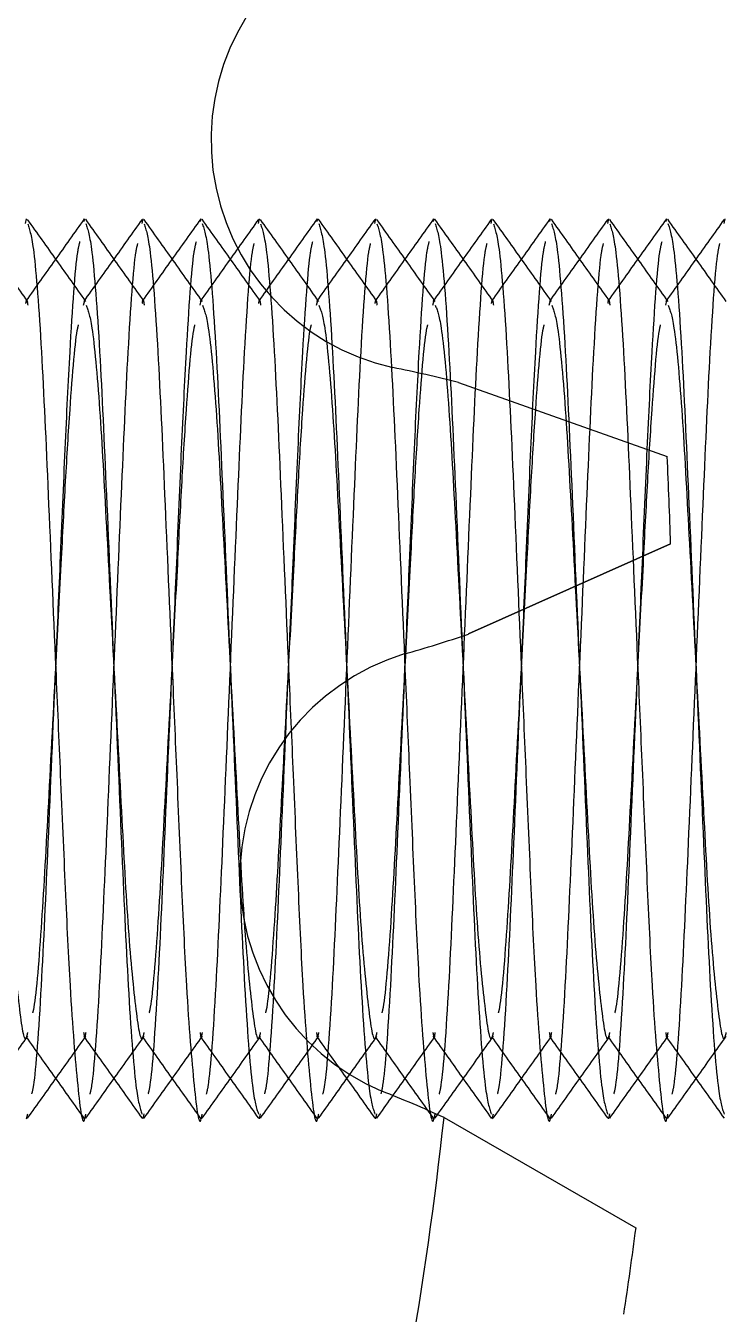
# Model space of a CAD drawing. Header units: metres. Extents: x 0 to 63075, y 0 to 44550.
# Drawn here: x 35756.79 to 35768.79, y 35935.19 to 35957.3 of the extents above; entities that cross this region are included whole.
import ezdxf

# ---------------------------------------------------------------- set-up
doc = ezdxf.new("R2010")
doc.units = ezdxf.units.M
doc.header["$LTSCALE"] = 75
doc.linetypes.add('HIDDEN2', pattern=[4.7625, 3.175, -1.5875])
for name, color, linetype in [('SDM', 7, 'Continuous'), ('SL4', 4, 'Continuous'), ('ST1', 7, 'HIDDEN2')]:
    doc.layers.add(name, color=color, linetype=linetype)

# ---------------------------------------------------------------- blocks, each defined once
blk = doc.blocks.new('A$C6e6623c1')
at = {"layer": 'SL4'}
for radius in [125, 123.91, 122.777, 119.686, 89.286]:
    blk.add_circle((212.763, 1623.35), radius, dxfattribs=at)
for radius, start, end in [(104.464, 171.10617, 157.38407), (98.5, 170.88256, 157.60769), (93.236, 168.80946, 159.68078), (92.147, 167.89305, 74.24512)]:
    blk.add_arc((212.763, 1623.35), radius, start, end, dxfattribs=at)
at = {"layer": 'ST1'}
for p, q in [((275.551, 1630.993), (275.569, 1631.077)), ((276.558, 1631.026), (276.569, 1631.077)), ((277.551, 1630.993), (277.569, 1631.077)), ((278.558, 1631.026), (278.569, 1631.077)), ((279.551, 1630.993), (279.569, 1631.077)), ((280.558, 1631.026), (280.569, 1631.077)), ((281.551, 1630.993), (281.569, 1631.077)), ((282.558, 1631.026), (282.569, 1631.077)), ((283.551, 1630.993), (283.569, 1631.077)), ((284.558, 1631.026), (284.569, 1631.077)), ((285.551, 1630.993), (285.569, 1631.077)), ((286.558, 1631.026), (286.569, 1631.077)), ((287.551, 1630.993), (287.569, 1631.077)), ((276.548, 1629.592), (276.569, 1629.671)), ((278.548, 1629.592), (278.569, 1629.671)), ((280.548, 1629.592), (280.569, 1629.671)), ((282.548, 1629.592), (282.569, 1629.671)), ((284.548, 1629.592), (284.569, 1629.671)), ((286.548, 1629.592), (286.569, 1629.671)), ((282.991, 1628.265), (286.573, 1626.994)), ((286.631, 1625.495), (283.16, 1623.948)), ((283.16, 1623.948), (286.631, 1625.495)), ((275.569, 1615.623), (275.587, 1615.711)), ((277.569, 1615.623), (277.587, 1615.711)), ((279.569, 1615.623), (279.587, 1615.711)), ((281.569, 1615.623), (281.587, 1615.711)), ((283.569, 1615.623), (283.587, 1615.711)), ((285.569, 1615.623), (285.587, 1615.711)), ((282.74, 1615.646), (286.037, 1613.756))]:
    blk.add_line(p, q, dxfattribs=at)
for radius in [114.333, 92.131, 89.448]:
    blk.add_circle((212.763, 1623.35), radius, dxfattribs=at)
for centre, radius, start, end in [((282.737, 1632.423), 4, 117.458, 257.3179), ((277.815, 1607.995), 20.92, 75.6772, 78.8545), ((212.763, 1623.35), 73.9, 1.66363, 2.82662), ((276.414, 1643.75), 20.92, 285.6358, 288.8131), ((283.233, 1619.783), 4, 107.1723, 247.0322), ((274.028, 1596.626), 20.92, 65.3915, 68.5688), ((212.763, 1623.35), 70.4, 350.20104, 353.71778), ((212.763, 1623.35), 73.9, 351.37791, 352.54091)]:
    blk.add_arc(centre, radius, start, end, dxfattribs=at)
for points, knots in [([(275.588, 1629.657), (275.421, 1629.892), (275.086, 1630.362), (274.752, 1630.831), (274.584, 1631.066)], [0, 0, 0, 0, 0.499937, 1, 1, 1, 1]), ([(276.559, 1631.073), (276.391, 1630.838), (276.057, 1630.369), (275.723, 1629.9), (275.556, 1629.665)], [0, 0, 0, 0, 0.500035, 1, 1, 1, 1]), ([(276.588, 1629.657), (276.421, 1629.892), (276.087, 1630.36), (275.753, 1630.83), (275.586, 1631.064)], [0, 0, 0, 0, 0.49997, 1, 1, 1, 1]), ([(275.587, 1630.989), (275.621, 1630.887), (275.696, 1630.661), (275.825, 1628.939), (275.938, 1626.39), (276.051, 1623.752), (276.152, 1621.425), (276.232, 1619.536), (276.325, 1617.566), (276.448, 1616.096), (276.533, 1615.429), (276.58, 1615.674), (276.586, 1615.704)], [0, 0, 0, 0, 0.105235, 0.232658, 0.35505, 0.481371, 0.557428, 0.64442, 0.730956, 0.858379, 0.982548, 1, 1, 1, 1]), ([(277.552, 1631.065), (277.385, 1630.831), (277.051, 1630.361), (276.716, 1629.892), (276.549, 1629.657)], [0, 0, 0, 0, 0.5000596, 1, 1, 1, 1]), ([(277.588, 1629.657), (277.421, 1629.892), (277.086, 1630.362), (276.752, 1630.831), (276.584, 1631.066)], [0, 0, 0, 0, 0.499937, 1, 1, 1, 1]), ([(276.586, 1630.996), (276.62, 1630.893), (276.695, 1630.666), (276.825, 1628.94), (276.938, 1626.388), (277.069, 1623.35), (277.199, 1620.312), (277.312, 1617.761), (277.442, 1616.036), (277.517, 1615.81), (277.551, 1615.707)], [0, 0, 0, 0, 0.110571, 0.242596, 0.369408, 0.50029, 0.631172, 0.757984, 0.890008, 1, 1, 1, 1]), ([(278.559, 1631.073), (278.391, 1630.838), (278.057, 1630.369), (277.723, 1629.9), (277.556, 1629.665)], [0, 0, 0, 0, 0.500035, 1, 1, 1, 1]), ([(278.588, 1629.657), (278.421, 1629.892), (278.087, 1630.36), (277.753, 1630.83), (277.586, 1631.064)], [0, 0, 0, 0, 0.49997, 1, 1, 1, 1]), ([(277.587, 1630.989), (277.621, 1630.887), (277.696, 1630.661), (277.825, 1628.939), (277.938, 1626.39), (278.051, 1623.752), (278.152, 1621.425), (278.232, 1619.536), (278.325, 1617.566), (278.448, 1616.096), (278.533, 1615.429), (278.58, 1615.674), (278.586, 1615.704)], [0, 0, 0, 0, 0.105235, 0.232658, 0.35505, 0.481371, 0.557428, 0.64442, 0.730956, 0.858379, 0.982548, 1, 1, 1, 1]), ([(279.552, 1631.065), (279.385, 1630.831), (279.051, 1630.361), (278.716, 1629.892), (278.549, 1629.657)], [0, 0, 0, 0, 0.50006, 1, 1, 1, 1]), ([(279.588, 1629.657), (279.421, 1629.892), (279.086, 1630.362), (278.752, 1630.831), (278.584, 1631.066)], [0, 0, 0, 0, 0.499937, 1, 1, 1, 1]), ([(278.586, 1630.996), (278.62, 1630.893), (278.695, 1630.666), (278.825, 1628.94), (278.938, 1626.388), (279.069, 1623.35), (279.199, 1620.312), (279.312, 1617.761), (279.442, 1616.036), (279.517, 1615.81), (279.551, 1615.707)], [0, 0, 0, 0, 0.110571, 0.242596, 0.369408, 0.50029, 0.631172, 0.757984, 0.890008, 1, 1, 1, 1]), ([(280.559, 1631.073), (280.391, 1630.838), (280.057, 1630.369), (279.723, 1629.9), (279.556, 1629.665)], [0, 0, 0, 0, 0.500035, 1, 1, 1, 1]), ([(280.588, 1629.657), (280.421, 1629.892), (280.087, 1630.36), (279.753, 1630.83), (279.586, 1631.064)], [0, 0, 0, 0, 0.49997, 1, 1, 1, 1]), ([(279.587, 1630.989), (279.621, 1630.887), (279.696, 1630.661), (279.825, 1628.939), (279.938, 1626.39), (280.051, 1623.752), (280.152, 1621.425), (280.232, 1619.536), (280.325, 1617.566), (280.448, 1616.096), (280.533, 1615.429), (280.58, 1615.674), (280.586, 1615.704)], [0, 0, 0, 0, 0.1052351, 0.2326582, 0.3550505, 0.4813706, 0.5574277, 0.6444204, 0.7309556, 0.8583788, 0.9825482, 1, 1, 1, 1]), ([(281.552, 1631.065), (281.385, 1630.831), (281.051, 1630.361), (280.716, 1629.892), (280.549, 1629.657)], [0, 0, 0, 0, 0.50006, 1, 1, 1, 1]), ([(281.588, 1629.657), (281.421, 1629.892), (281.086, 1630.362), (280.752, 1630.831), (280.584, 1631.066)], [0, 0, 0, 0, 0.499937, 1, 1, 1, 1]), ([(280.586, 1630.996), (280.62, 1630.893), (280.695, 1630.666), (280.825, 1628.94), (280.938, 1626.388), (281.069, 1623.35), (281.199, 1620.312), (281.312, 1617.761), (281.442, 1616.036), (281.517, 1615.81), (281.551, 1615.707)], [0, 0, 0, 0, 0.110571, 0.242596, 0.369408, 0.50029, 0.631172, 0.757984, 0.890008, 1, 1, 1, 1]), ([(282.559, 1631.073), (282.391, 1630.838), (282.057, 1630.369), (281.723, 1629.9), (281.556, 1629.665)], [0, 0, 0, 0, 0.500035, 1, 1, 1, 1]), ([(282.588, 1629.657), (282.421, 1629.892), (282.087, 1630.36), (281.753, 1630.83), (281.586, 1631.064)], [0, 0, 0, 0, 0.49997, 1, 1, 1, 1]), ([(281.587, 1630.989), (281.621, 1630.887), (281.696, 1630.661), (281.825, 1628.939), (281.938, 1626.39), (282.051, 1623.752), (282.152, 1621.425), (282.232, 1619.536), (282.325, 1617.566), (282.448, 1616.096), (282.533, 1615.429), (282.58, 1615.674), (282.586, 1615.704)], [0, 0, 0, 0, 0.105235, 0.232658, 0.35505, 0.481371, 0.557428, 0.64442, 0.730956, 0.858379, 0.982548, 1, 1, 1, 1]), ([(283.552, 1631.065), (283.385, 1630.831), (283.051, 1630.361), (282.716, 1629.892), (282.549, 1629.657)], [0, 0, 0, 0, 0.50006, 1, 1, 1, 1]), ([(283.588, 1629.657), (283.421, 1629.892), (283.086, 1630.362), (282.752, 1630.831), (282.584, 1631.066)], [0, 0, 0, 0, 0.4999369, 1, 1, 1, 1]), ([(282.586, 1630.996), (282.62, 1630.893), (282.695, 1630.666), (282.825, 1628.94), (282.938, 1626.388), (283.069, 1623.35), (283.199, 1620.312), (283.312, 1617.761), (283.442, 1616.036), (283.517, 1615.81), (283.551, 1615.707)], [0, 0, 0, 0, 0.110571, 0.242596, 0.369408, 0.50029, 0.631172, 0.757984, 0.890008, 1, 1, 1, 1]), ([(284.559, 1631.073), (284.391, 1630.838), (284.057, 1630.369), (283.723, 1629.9), (283.556, 1629.665)], [0, 0, 0, 0, 0.5000352, 1, 1, 1, 1]), ([(284.588, 1629.657), (284.421, 1629.892), (284.087, 1630.36), (283.753, 1630.83), (283.586, 1631.064)], [0, 0, 0, 0, 0.49997, 1, 1, 1, 1]), ([(283.587, 1630.989), (283.621, 1630.887), (283.696, 1630.661), (283.825, 1628.939), (283.938, 1626.39), (284.051, 1623.752), (284.152, 1621.425), (284.232, 1619.536), (284.325, 1617.566), (284.448, 1616.096), (284.533, 1615.429), (284.58, 1615.674), (284.586, 1615.704)], [0, 0, 0, 0, 0.105235, 0.232658, 0.35505, 0.481371, 0.557428, 0.64442, 0.730956, 0.858379, 0.982548, 1, 1, 1, 1]), ([(285.552, 1631.065), (285.385, 1630.831), (285.051, 1630.361), (284.716, 1629.892), (284.549, 1629.657)], [0, 0, 0, 0, 0.5000596, 1, 1, 1, 1]), ([(285.588, 1629.657), (285.421, 1629.892), (285.086, 1630.362), (284.752, 1630.831), (284.584, 1631.066)], [0, 0, 0, 0, 0.499937, 1, 1, 1, 1]), ([(284.586, 1630.996), (284.62, 1630.893), (284.695, 1630.666), (284.825, 1628.94), (284.938, 1626.388), (285.069, 1623.35), (285.199, 1620.312), (285.312, 1617.761), (285.442, 1616.036), (285.517, 1615.81), (285.551, 1615.707)], [0, 0, 0, 0, 0.1105714, 0.242596, 0.3694081, 0.5002899, 0.6311716, 0.7579837, 0.8900083, 1, 1, 1, 1]), ([(286.559, 1631.073), (286.391, 1630.838), (286.057, 1630.369), (285.723, 1629.9), (285.556, 1629.665)], [0, 0, 0, 0, 0.500035, 1, 1, 1, 1]), ([(286.588, 1629.657), (286.421, 1629.892), (286.087, 1630.36), (285.753, 1630.83), (285.586, 1631.064)], [0, 0, 0, 0, 0.49997, 1, 1, 1, 1]), ([(285.587, 1630.989), (285.621, 1630.887), (285.696, 1630.661), (285.825, 1628.939), (285.938, 1626.39), (286.051, 1623.752), (286.152, 1621.425), (286.232, 1619.536), (286.325, 1617.566), (286.448, 1616.096), (286.533, 1615.429), (286.58, 1615.674), (286.586, 1615.704)], [0, 0, 0, 0, 0.105235, 0.232658, 0.35505, 0.481371, 0.557428, 0.64442, 0.730956, 0.858379, 0.982548, 1, 1, 1, 1]), ([(287.552, 1631.065), (287.385, 1630.831), (287.051, 1630.361), (286.716, 1629.892), (286.549, 1629.657)], [0, 0, 0, 0, 0.50006, 1, 1, 1, 1]), ([(287.588, 1629.657), (287.421, 1629.892), (287.086, 1630.362), (286.752, 1630.831), (286.584, 1631.066)], [0, 0, 0, 0, 0.499937, 1, 1, 1, 1]), ([(286.586, 1630.996), (286.62, 1630.893), (286.695, 1630.666), (286.825, 1628.94), (286.938, 1626.388), (287.069, 1623.35), (287.199, 1620.312), (287.312, 1617.761), (287.442, 1616.036), (287.517, 1615.81), (287.551, 1615.707)], [0, 0, 0, 0, 0.1105714, 0.242596, 0.3694081, 0.5002899, 0.6311716, 0.7579837, 0.8900083, 1, 1, 1, 1]), ([(275.659, 1616.054), (275.67, 1616.095), (275.722, 1616.3), (275.826, 1617.797), (275.938, 1620.3), (276.051, 1622.951), (276.152, 1625.272), (276.232, 1627.174), (276.325, 1629.086), (276.418, 1630.428), (276.473, 1630.634), (276.485, 1630.683)], [0, 0, 0, 0, 0.038658, 0.193158, 0.341558, 0.49472, 0.586939, 0.692417, 0.79734, 0.95184, 1, 1, 1, 1]), ([(276.658, 1616.047), (276.669, 1616.089), (276.721, 1616.295), (276.826, 1617.795), (276.938, 1620.303), (277.069, 1623.35), (277.199, 1626.397), (277.311, 1628.904), (277.416, 1630.403), (277.468, 1630.609), (277.479, 1630.651)], [0, 0, 0, 0, 0.040767, 0.196457, 0.346, 0.500342, 0.654684, 0.804227, 0.959916, 1, 1, 1, 1]), ([(277.659, 1616.054), (277.67, 1616.095), (277.722, 1616.3), (277.826, 1617.797), (277.938, 1620.3), (278.051, 1622.951), (278.152, 1625.272), (278.232, 1627.174), (278.325, 1629.086), (278.418, 1630.428), (278.473, 1630.634), (278.485, 1630.683)], [0, 0, 0, 0, 0.038658, 0.193158, 0.341558, 0.49472, 0.586939, 0.692417, 0.79734, 0.95184, 1, 1, 1, 1]), ([(278.658, 1616.047), (278.669, 1616.089), (278.721, 1616.295), (278.826, 1617.795), (278.938, 1620.303), (279.069, 1623.35), (279.199, 1626.397), (279.311, 1628.904), (279.416, 1630.403), (279.468, 1630.609), (279.479, 1630.651)], [0, 0, 0, 0, 0.040767, 0.196457, 0.346, 0.500342, 0.654684, 0.804227, 0.959916, 1, 1, 1, 1]), ([(279.659, 1616.054), (279.67, 1616.095), (279.722, 1616.3), (279.826, 1617.797), (279.938, 1620.3), (280.051, 1622.951), (280.152, 1625.272), (280.232, 1627.174), (280.325, 1629.086), (280.418, 1630.428), (280.473, 1630.634), (280.485, 1630.683)], [0, 0, 0, 0, 0.038658, 0.193158, 0.341558, 0.49472, 0.586939, 0.692417, 0.79734, 0.95184, 1, 1, 1, 1]), ([(280.658, 1616.047), (280.669, 1616.089), (280.721, 1616.295), (280.826, 1617.795), (280.938, 1620.303), (281.069, 1623.35), (281.199, 1626.397), (281.311, 1628.904), (281.416, 1630.403), (281.468, 1630.609), (281.479, 1630.651)], [0, 0, 0, 0, 0.040767, 0.196457, 0.346, 0.500342, 0.654684, 0.804227, 0.959916, 1, 1, 1, 1]), ([(281.659, 1616.054), (281.67, 1616.095), (281.722, 1616.3), (281.826, 1617.797), (281.938, 1620.3), (282.051, 1622.951), (282.152, 1625.272), (282.232, 1627.174), (282.325, 1629.086), (282.418, 1630.428), (282.473, 1630.634), (282.485, 1630.683)], [0, 0, 0, 0, 0.038658, 0.193158, 0.341558, 0.49472, 0.586939, 0.692417, 0.79734, 0.95184, 1, 1, 1, 1]), ([(282.658, 1616.047), (282.669, 1616.089), (282.721, 1616.295), (282.826, 1617.795), (282.938, 1620.303), (283.069, 1623.35), (283.199, 1626.397), (283.311, 1628.904), (283.416, 1630.403), (283.468, 1630.609), (283.479, 1630.651)], [0, 0, 0, 0, 0.040767, 0.196457, 0.346, 0.500342, 0.654684, 0.804227, 0.959916, 1, 1, 1, 1]), ([(283.659, 1616.054), (283.67, 1616.095), (283.722, 1616.3), (283.826, 1617.797), (283.938, 1620.3), (284.051, 1622.951), (284.152, 1625.272), (284.232, 1627.174), (284.325, 1629.086), (284.418, 1630.428), (284.473, 1630.634), (284.485, 1630.683)], [0, 0, 0, 0, 0.038658, 0.193158, 0.341558, 0.49472, 0.586939, 0.692417, 0.79734, 0.95184, 1, 1, 1, 1]), ([(284.658, 1616.047), (284.669, 1616.089), (284.721, 1616.295), (284.826, 1617.795), (284.938, 1620.303), (285.069, 1623.35), (285.199, 1626.397), (285.311, 1628.904), (285.416, 1630.403), (285.468, 1630.609), (285.479, 1630.651)], [0, 0, 0, 0, 0.040767, 0.196457, 0.346, 0.500342, 0.654684, 0.804227, 0.959916, 1, 1, 1, 1]), ([(285.659, 1616.054), (285.67, 1616.095), (285.722, 1616.3), (285.826, 1617.797), (285.938, 1620.3), (286.051, 1622.951), (286.152, 1625.272), (286.232, 1627.174), (286.325, 1629.086), (286.418, 1630.428), (286.473, 1630.634), (286.485, 1630.683)], [0, 0, 0, 0, 0.038658, 0.193158, 0.341558, 0.49472, 0.586939, 0.692417, 0.79734, 0.95184, 1, 1, 1, 1]), ([(286.658, 1616.047), (286.669, 1616.089), (286.721, 1616.295), (286.826, 1617.795), (286.938, 1620.303), (287.069, 1623.35), (287.199, 1626.397), (287.311, 1628.904), (287.416, 1630.403), (287.468, 1630.609), (287.479, 1630.651)], [0, 0, 0, 0, 0.040767, 0.196457, 0.346, 0.500342, 0.654684, 0.804227, 0.959916, 1, 1, 1, 1]), ([(275.556, 1629.621), (275.56, 1629.645), (275.571, 1629.704), (275.582, 1629.635), (275.589, 1629.593)], [0, 0, 0, 0, 0.390533, 1, 1, 1, 1]), ([(277.556, 1629.621), (277.56, 1629.645), (277.571, 1629.704), (277.582, 1629.635), (277.589, 1629.593)], [0, 0, 0, 0, 0.390533, 1, 1, 1, 1]), ([(279.556, 1629.621), (279.56, 1629.645), (279.571, 1629.704), (279.582, 1629.635), (279.589, 1629.593)], [0, 0, 0, 0, 0.3905327, 1, 1, 1, 1]), ([(281.556, 1629.621), (281.56, 1629.645), (281.571, 1629.704), (281.582, 1629.635), (281.589, 1629.593)], [0, 0, 0, 0, 0.3905327, 1, 1, 1, 1]), ([(283.556, 1629.621), (283.56, 1629.645), (283.571, 1629.704), (283.582, 1629.635), (283.589, 1629.593)], [0, 0, 0, 0, 0.390533, 1, 1, 1, 1]), ([(285.556, 1629.621), (285.56, 1629.645), (285.571, 1629.704), (285.582, 1629.635), (285.589, 1629.593)], [0, 0, 0, 0, 0.390533, 1, 1, 1, 1]), ([(274.589, 1629.592), (274.622, 1629.509), (274.696, 1629.325), (274.825, 1627.922), (274.938, 1625.836), (275.069, 1623.348), (275.199, 1620.873), (275.312, 1618.747), (275.448, 1617.413), (275.534, 1616.87), (275.582, 1617.077), (275.589, 1617.107)], [0, 0, 0, 0, 0.103385, 0.230773, 0.353124, 0.479408, 0.605692, 0.728043, 0.855432, 0.979562, 1, 1, 1, 1]), ([(276.589, 1629.592), (276.622, 1629.509), (276.696, 1629.325), (276.825, 1627.922), (276.938, 1625.836), (277.069, 1623.348), (277.199, 1620.873), (277.312, 1618.747), (277.448, 1617.413), (277.534, 1616.87), (277.582, 1617.077), (277.589, 1617.107)], [0, 0, 0, 0, 0.103385, 0.230773, 0.353124, 0.479408, 0.605692, 0.728043, 0.855432, 0.979562, 1, 1, 1, 1]), ([(278.589, 1629.592), (278.622, 1629.509), (278.696, 1629.325), (278.825, 1627.922), (278.938, 1625.836), (279.069, 1623.348), (279.199, 1620.873), (279.312, 1618.747), (279.448, 1617.413), (279.534, 1616.87), (279.582, 1617.077), (279.589, 1617.107)], [0, 0, 0, 0, 0.103385, 0.230773, 0.353124, 0.479408, 0.605692, 0.728043, 0.855432, 0.979562, 1, 1, 1, 1]), ([(280.589, 1629.592), (280.622, 1629.509), (280.696, 1629.325), (280.825, 1627.922), (280.938, 1625.836), (281.069, 1623.348), (281.199, 1620.873), (281.312, 1618.747), (281.448, 1617.413), (281.534, 1616.87), (281.582, 1617.077), (281.589, 1617.107)], [0, 0, 0, 0, 0.103385, 0.230773, 0.353124, 0.479408, 0.605692, 0.728043, 0.855432, 0.979562, 1, 1, 1, 1]), ([(282.589, 1629.592), (282.622, 1629.509), (282.696, 1629.325), (282.825, 1627.922), (282.938, 1625.836), (283.069, 1623.348), (283.199, 1620.873), (283.312, 1618.747), (283.448, 1617.413), (283.534, 1616.87), (283.582, 1617.077), (283.589, 1617.107)], [0, 0, 0, 0, 0.103385, 0.230773, 0.353124, 0.479408, 0.605692, 0.728043, 0.855432, 0.979562, 1, 1, 1, 1]), ([(284.589, 1629.592), (284.622, 1629.509), (284.696, 1629.325), (284.825, 1627.922), (284.938, 1625.836), (285.069, 1623.348), (285.199, 1620.873), (285.312, 1618.747), (285.448, 1617.413), (285.534, 1616.87), (285.582, 1617.077), (285.589, 1617.107)], [0, 0, 0, 0, 0.103385, 0.230773, 0.353124, 0.479408, 0.605692, 0.728043, 0.855432, 0.979562, 1, 1, 1, 1]), ([(286.589, 1629.592), (286.622, 1629.509), (286.696, 1629.325), (286.825, 1627.922), (286.938, 1625.836), (287.069, 1623.348), (287.199, 1620.873), (287.312, 1618.747), (287.448, 1617.413), (287.534, 1616.87), (287.582, 1617.077), (287.589, 1617.107)], [0, 0, 0, 0, 0.103385, 0.230773, 0.353124, 0.479408, 0.605692, 0.728043, 0.855432, 0.979562, 1, 1, 1, 1]), ([(275.676, 1617.446), (275.681, 1617.463), (275.727, 1617.628), (275.826, 1618.819), (275.938, 1620.852), (276.057, 1623.13), (276.161, 1625.081), (276.238, 1626.611), (276.328, 1628.063), (276.41, 1629.072), (276.456, 1629.236), (276.461, 1629.253)], [0, 0, 0, 0, 0.019148, 0.181961, 0.338335, 0.499736, 0.617516, 0.717853, 0.818619, 0.981432, 1, 1, 1, 1]), ([(277.676, 1617.446), (277.681, 1617.463), (277.727, 1617.628), (277.826, 1618.819), (277.938, 1620.852), (278.057, 1623.13), (278.161, 1625.081), (278.238, 1626.611), (278.328, 1628.063), (278.41, 1629.072), (278.456, 1629.236), (278.461, 1629.253)], [0, 0, 0, 0, 0.0191483, 0.1819613, 0.3383353, 0.4997364, 0.6175161, 0.7178528, 0.8186194, 0.9814324, 1, 1, 1, 1]), ([(279.676, 1617.446), (279.681, 1617.463), (279.727, 1617.628), (279.826, 1618.819), (279.938, 1620.852), (280.057, 1623.13), (280.161, 1625.081), (280.238, 1626.611), (280.328, 1628.063), (280.41, 1629.072), (280.456, 1629.236), (280.461, 1629.253)], [0, 0, 0, 0, 0.019148, 0.181961, 0.338335, 0.499736, 0.617516, 0.717853, 0.818619, 0.981432, 1, 1, 1, 1]), ([(281.676, 1617.446), (281.681, 1617.463), (281.727, 1617.628), (281.826, 1618.819), (281.938, 1620.852), (282.057, 1623.13), (282.161, 1625.081), (282.238, 1626.611), (282.328, 1628.063), (282.41, 1629.072), (282.456, 1629.236), (282.461, 1629.253)], [0, 0, 0, 0, 0.019148, 0.181961, 0.338335, 0.499736, 0.617516, 0.717853, 0.818619, 0.981432, 1, 1, 1, 1]), ([(283.676, 1617.446), (283.681, 1617.463), (283.727, 1617.628), (283.826, 1618.819), (283.938, 1620.852), (284.057, 1623.13), (284.161, 1625.081), (284.238, 1626.611), (284.328, 1628.063), (284.41, 1629.072), (284.456, 1629.236), (284.461, 1629.253)], [0, 0, 0, 0, 0.019148, 0.181961, 0.338335, 0.499736, 0.617516, 0.717853, 0.818619, 0.981432, 1, 1, 1, 1]), ([(285.676, 1617.446), (285.681, 1617.463), (285.727, 1617.628), (285.826, 1618.819), (285.938, 1620.852), (286.057, 1623.13), (286.161, 1625.081), (286.238, 1626.611), (286.328, 1628.063), (286.41, 1629.072), (286.456, 1629.236), (286.461, 1629.253)], [0, 0, 0, 0, 0.0191483, 0.1819613, 0.3383353, 0.4997364, 0.6175161, 0.7178528, 0.8186194, 0.9814324, 1, 1, 1, 1]), ([(274.584, 1615.634), (274.752, 1615.869), (275.086, 1616.338), (275.421, 1616.808), (275.588, 1617.043)], [0, 0, 0, 0, 0.500063, 1, 1, 1, 1]), ([(275.586, 1615.636), (275.753, 1615.87), (276.087, 1616.34), (276.421, 1616.808), (276.588, 1617.043)], [0, 0, 0, 0, 0.50003, 1, 1, 1, 1]), ([(276.548, 1617.108), (276.555, 1617.068), (276.569, 1616.989), (276.582, 1617.068), (276.589, 1617.108)], [0, 0, 0, 0, 0.50176, 1, 1, 1, 1]), ([(276.549, 1617.043), (276.716, 1616.808), (277.051, 1616.339), (277.385, 1615.869), (277.552, 1615.635)], [0, 0, 0, 0, 0.4999404, 1, 1, 1, 1]), ([(276.584, 1615.634), (276.752, 1615.869), (277.086, 1616.338), (277.421, 1616.808), (277.588, 1617.043)], [0, 0, 0, 0, 0.500063, 1, 1, 1, 1]), ([(277.586, 1615.636), (277.753, 1615.87), (278.087, 1616.34), (278.421, 1616.808), (278.588, 1617.043)], [0, 0, 0, 0, 0.50003, 1, 1, 1, 1]), ([(278.548, 1617.108), (278.555, 1617.068), (278.569, 1616.989), (278.582, 1617.068), (278.589, 1617.108)], [0, 0, 0, 0, 0.50176, 1, 1, 1, 1]), ([(278.549, 1617.043), (278.716, 1616.808), (279.051, 1616.339), (279.385, 1615.869), (279.552, 1615.635)], [0, 0, 0, 0, 0.49994, 1, 1, 1, 1]), ([(278.584, 1615.634), (278.752, 1615.869), (279.086, 1616.338), (279.421, 1616.808), (279.588, 1617.043)], [0, 0, 0, 0, 0.500063, 1, 1, 1, 1]), ([(279.586, 1615.636), (279.753, 1615.87), (280.087, 1616.34), (280.421, 1616.808), (280.588, 1617.043)], [0, 0, 0, 0, 0.50003, 1, 1, 1, 1]), ([(280.548, 1617.108), (280.555, 1617.068), (280.569, 1616.989), (280.582, 1617.068), (280.589, 1617.108)], [0, 0, 0, 0, 0.50176, 1, 1, 1, 1]), ([(280.549, 1617.043), (280.716, 1616.808), (281.051, 1616.339), (281.385, 1615.869), (281.552, 1615.635)], [0, 0, 0, 0, 0.49994, 1, 1, 1, 1]), ([(280.584, 1615.634), (280.752, 1615.869), (281.086, 1616.338), (281.421, 1616.808), (281.588, 1617.043)], [0, 0, 0, 0, 0.500063, 1, 1, 1, 1]), ([(281.586, 1615.636), (281.753, 1615.87), (282.087, 1616.34), (282.421, 1616.808), (282.588, 1617.043)], [0, 0, 0, 0, 0.50003, 1, 1, 1, 1]), ([(282.548, 1617.108), (282.555, 1617.068), (282.569, 1616.989), (282.582, 1617.068), (282.589, 1617.108)], [0, 0, 0, 0, 0.50176, 1, 1, 1, 1]), ([(282.549, 1617.043), (282.716, 1616.808), (283.051, 1616.339), (283.385, 1615.869), (283.552, 1615.635)], [0, 0, 0, 0, 0.49994, 1, 1, 1, 1]), ([(282.584, 1615.634), (282.752, 1615.869), (283.086, 1616.338), (283.421, 1616.808), (283.588, 1617.043)], [0, 0, 0, 0, 0.500063, 1, 1, 1, 1]), ([(283.586, 1615.636), (283.753, 1615.87), (284.087, 1616.34), (284.421, 1616.808), (284.588, 1617.043)], [0, 0, 0, 0, 0.50003, 1, 1, 1, 1]), ([(284.548, 1617.108), (284.555, 1617.068), (284.569, 1616.989), (284.582, 1617.068), (284.589, 1617.108)], [0, 0, 0, 0, 0.50176, 1, 1, 1, 1]), ([(284.549, 1617.043), (284.716, 1616.808), (285.051, 1616.339), (285.385, 1615.869), (285.552, 1615.635)], [0, 0, 0, 0, 0.49994, 1, 1, 1, 1]), ([(284.584, 1615.634), (284.752, 1615.869), (285.086, 1616.338), (285.421, 1616.808), (285.588, 1617.043)], [0, 0, 0, 0, 0.500063, 1, 1, 1, 1]), ([(285.586, 1615.636), (285.753, 1615.87), (286.087, 1616.34), (286.421, 1616.808), (286.588, 1617.043)], [0, 0, 0, 0, 0.50003, 1, 1, 1, 1]), ([(286.548, 1617.108), (286.555, 1617.068), (286.569, 1616.989), (286.582, 1617.068), (286.589, 1617.108)], [0, 0, 0, 0, 0.50176, 1, 1, 1, 1]), ([(286.549, 1617.043), (286.716, 1616.808), (287.051, 1616.339), (287.385, 1615.869), (287.552, 1615.635)], [0, 0, 0, 0, 0.4999404, 1, 1, 1, 1]), ([(286.584, 1615.634), (286.752, 1615.869), (287.086, 1616.338), (287.421, 1616.808), (287.588, 1617.043)], [0, 0, 0, 0, 0.500063, 1, 1, 1, 1]), ([(275.556, 1617.035), (275.723, 1616.8), (276.057, 1616.331), (276.391, 1615.862), (276.559, 1615.627)], [0, 0, 0, 0, 0.499965, 1, 1, 1, 1]), ([(277.556, 1617.035), (277.723, 1616.8), (278.057, 1616.331), (278.391, 1615.862), (278.559, 1615.627)], [0, 0, 0, 0, 0.499965, 1, 1, 1, 1]), ([(279.556, 1617.035), (279.723, 1616.8), (280.057, 1616.331), (280.391, 1615.862), (280.559, 1615.627)], [0, 0, 0, 0, 0.499965, 1, 1, 1, 1]), ([(281.556, 1617.035), (281.723, 1616.8), (282.057, 1616.331), (282.391, 1615.862), (282.559, 1615.627)], [0, 0, 0, 0, 0.499965, 1, 1, 1, 1]), ([(283.556, 1617.035), (283.723, 1616.8), (284.057, 1616.331), (284.391, 1615.862), (284.559, 1615.627)], [0, 0, 0, 0, 0.499965, 1, 1, 1, 1]), ([(285.556, 1617.035), (285.723, 1616.8), (286.057, 1616.331), (286.391, 1615.862), (286.559, 1615.627)], [0, 0, 0, 0, 0.499965, 1, 1, 1, 1])]:
    blk.add_open_spline(points, degree=3, knots=knots, dxfattribs=at)

msp = doc.modelspace()

# ---------------------------------------------------------------- block references
at = {"layer": 'SDM'}
msp.add_blockref('A$C6e6623c1', (35481.239, 34322.916), dxfattribs=at)

doc.saveas('drawing.dxf')
